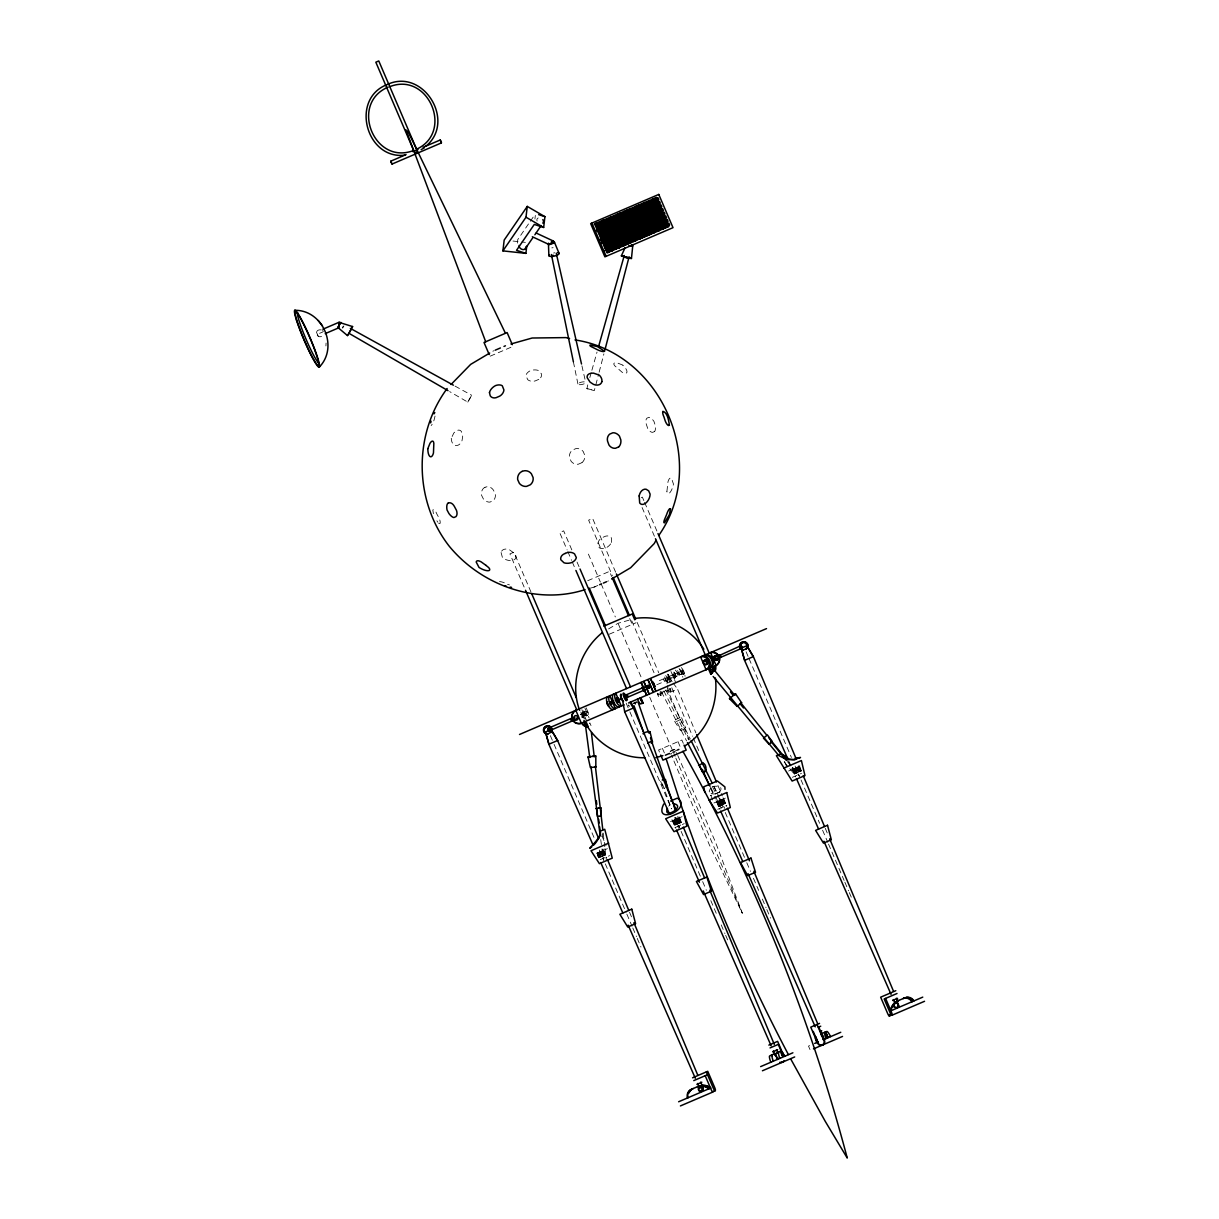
<?xml version="1.0" encoding="UTF-8"?>
<svg xmlns="http://www.w3.org/2000/svg" width="1219" height="1219" viewBox="0 0 1219 1219"><rect width="100%" height="100%" fill="white"/><g stroke="black" fill="none" stroke-linecap="round" stroke-linejoin="round"><path stroke-width="0.75" stroke-dasharray="5 3.75" d="M666.93 491.272L667.982 481.825A7.863 3.047 -88.9 0 1 671.517 478.336L673.467 484.095A8.03 2.682 -73.2 0 1 669.825 492.72A8.03 2.682 -73.2 0 1 666.854 491.272M325.915 345.937L326.082 343.042M660.226 691.219A7.024 1.539 66.8 0 1 661.079 695.074L658.61 696.14A7.024 1.539 66.8 0 0 658.214 693.779M670.496 688.522A7.024 1.539 66.8 0 1 670.892 690.868L668.423 691.935A7.024 1.539 66.8 0 0 667.57 688.08M517.374 243.13L517.801 239.533L529.29 222.772M534.928 219.024L535.339 215.428M467.806 402.118L471.662 395.261L467.806 402.118L449.643 391.604M321.283 329.892C312.14 328.688 318.205 342.112 323.523 334.356M318.357 336.566L316.376 331.979M657.254 693.306L658.214 694.891L657.864 693.261M664.37 788.663L664.203 787.885M435.046 416.075L434.132 419.824A7.817 2.148 -74.2 0 1 431.145 425.522M587.771 384.869L586.918 388.693L594.308 390.613L598.666 374.02M599.138 372.191L603.893 353.86M602.994 832.973L601.927 836.524M589.828 377.585L591.367 372.115M591.885 370.286L597.02 352.062M611.496 542.47L611.511 538.067A7.817 5.836 -47.6 0 0 605.675 536.147L602.003 537.716A7.817 6.202 -30 0 0 597.813 543.933L599.215 547.727A7.832 4.769 -27.2 0 0 605.904 547.925A7.832 4.495 -38.2 0 0 611.496 542.47M343.91 325.93L342.722 328.094M661.445 691.798L686.571 740.939M342.28 327.865L343.225 326.204M683.28 674.397A2.301 1.067 66.8 0 0 682.945 670.953A2.301 1.067 66.8 0 0 681.116 671.395A2.301 1.067 66.8 0 0 683.28 674.397L684.027 674.077A2.301 1.067 66.8 0 0 683.691 670.633A2.301 1.067 66.8 0 0 681.863 671.075L682.945 673.528L681.954 670.968L657.361 681.512M530.326 221.248L534.516 215.153M580.488 714.715L582.438 714.608L582.194 716.711M586.735 388.511L594.384 390.507M710.89 787.352L709.199 791.222L712.643 799.969M665.772 690.365L664.568 691.356M668.698 806.17L669.917 804.921M585.227 712.414C586.248 721.069 589.508 705.222 580.412 714.486M658.214 694.891L670.526 689.604L670.45 688.644M608.571 628.913L618.048 623.275L630.421 619.801M670.145 751.331L674.854 749.319L677.048 753.921M664.005 691.676L661.338 692.255M715.431 793.965L721.678 791.283L710.342 795.657M319.576 333.336L322.852 331.934M492.842 351.209L493.954 350.722M490.206 356.161L513.047 346.379M641.301 497.596L642.367 497.139L643.845 500.598M587.695 580.732L609.485 571.391L611.664 576.496M593.958 587.131L597.843 585.47M607.656 581.25L608.479 580.899M609.332 634.185L636.013 622.757M581.493 717.016L586.491 714.867M656.767 684.758L682.945 673.528M582.606 717.534L582.225 717.701A2.301 2.042 66.8 0 0 580.625 713.435A2.301 2.042 66.8 0 1 583.474 714.791A2.301 2.042 66.8 0 1 582.118 717.717M586.796 715.705A2.301 2.042 66.8 0 0 587.71 712.018A2.301 2.042 66.8 0 0 584.236 712.719A2.301 2.042 66.8 0 0 586.796 715.705L587.299 715.523M674.336 678.221A2.301 1.067 66.8 0 0 674.016 674.793A2.301 1.067 66.8 0 0 672.187 675.235A2.301 1.067 66.8 0 0 674.336 678.221L675.082 677.901A2.301 1.067 66.8 0 0 674.762 674.457A2.301 1.067 66.8 0 0 672.934 674.899A2.301 1.067 66.8 0 0 675.082 677.901M667.646 682.549A3.642 0.808 66.8 0 0 666.138 677.261A3.642 0.808 66.8 0 0 664.858 677.81A3.642 0.808 66.8 0 0 667.646 682.549L670.938 681.147A3.642 0.808 66.8 0 0 669.566 676.088A3.642 0.808 66.8 0 0 668.027 675.89A3.642 0.808 66.8 0 0 670.694 681.101M668.302 682.808L670.679 681.787M689.375 739.826L668.789 692.864L677.551 689.101L695.897 732.893M670.404 751.224L674.854 749.319M676.789 750.31L670.831 752.87L672.583 757.685M669.871 754.211L671.776 753.403M673.193 752.793L675.219 751.925M596.518 853.315L607.412 848.653M670.511 821.606L682.061 816.654M713.938 803.001L725.351 798.11M788.586 771.002L799.999 766.111M598.697 857.81L597.386 854.763L598.62 857.841L605.645 854.824M681.467 822.322L674.351 825.385L672.538 820.737M723.537 798.887L725.579 803.428L718.463 806.475L716.498 801.904M799.344 766.385L801.386 770.926L794.27 773.974L792.304 769.402M600.266 859.639L609.622 855.616M674.899 827.64L680.872 825.08M682.244 824.501L684.27 823.633M717.701 809.294L726.829 805.393M792.335 777.311L801.477 773.395M809.629 1045.612L808.502 1046.1L810.285 1050.26L811.412 1049.772M590.407 588.122L597.02 586.263M712.216 786.545C729.328 783.771 717.625 798.75 709.397 792.411M589.691 723.446L589.478 723.248M513.016 241.042L525.389 242.383M507.546 584.312L509.451 584.876M670.526 689.604L669.825 688.689M455.053 386.103L471.662 395.261M622.741 365.075L617.317 362.942A7.878 2.621 26.8 0 0 614.818 365.852L622.01 372.161A7.863 3.047 42.5 0 0 626.993 372.008L626.871 370.896A7.863 3.047 42.5 0 0 622.848 365.228M438.627 523.225L440.013 523.484A7.802 2.667 58.9 0 0 438.947 517.862L436.966 514.25A7.802 2.667 74.7 0 0 433.629 509.588L432.806 509.953L433.415 513.702M784.152 761.936L794.971 774.964M787.657 761.921L791.222 766.294M792.426 767.757L799.573 776.503M787.809 761.387L791.36 765.791M792.533 767.254L799.603 776.061M672.126 681.634C663.166 671.974 679.09 677.871 666.458 680.156L667.113 683.783M673.208 683.128L677.551 689.101M436.89 520.803L437.834 522.189M674.656 721.343L680.248 730.12M710.921 787.946L714.41 794.651M715.279 796.327L721.374 808.09M663.852 690.975L688.674 739.872M712.627 787.078L716.056 793.828M719.469 800.563L722.897 807.313M665.879 689.908L690.289 739.019M713.846 786.423L718.89 796.586M719.743 798.277L724.787 808.441M629.248 706.304L628.836 705.344M677.764 755.46L715.568 842.329L742.325 913.244L709.412 844.965L673.269 759.437M322.654 330.09L323.294 331.522M788.845 761.25L791.131 766.477M791.893 768.214L795.702 776.914M710.738 788.525L715.309 798.963M716.071 800.7L719.896 809.401M671.959 819.61L675.783 828.311M660.622 781.318L663.73 788.48M799.268 766.416L801.233 771.002M799.024 766.522L800.837 771.17M798.491 766.766L800.441 771.337M798.293 766.842L800.243 771.414M797.775 767.071L799.74 771.642M797.531 767.178L799.481 771.749M796.936 767.421L798.887 771.993M796.647 767.543L798.613 772.115M746.104 651.784L748.329 656.98M749.076 658.702L791.405 757.456M795.108 766.111L798.826 774.766M801.051 779.962L819.61 823.282M822.581 830.2L827.777 842.329M828.524 844.066L838.169 866.587M838.916 868.309L844.112 880.438M844.858 882.175L848.561 890.83M849.308 892.567L851.532 897.763M795.733 767.94L797.683 772.511M795.093 768.214L797.043 772.785M794.803 768.336L796.769 772.907M794.209 768.595L796.175 773.166M793.965 768.701L795.931 773.273M793.447 768.915L795.413 773.486M793.249 769.006L795.215 773.577M792.853 769.174L794.818 773.745M792.716 769.235L794.681 773.806M792.472 769.341L794.361 773.943M784.487 761.464L787.215 767.818M644.592 502.335L657.224 531.804M642.093 507.515L655.472 538.707M679.836 669.566L682.594 675.996M677.596 670.526L681.04 678.556M673.878 672.111L677.322 680.141M670.953 671.471L675.783 682.716M723.461 798.917L725.412 803.489M723.065 799.085L725.168 803.595M722.669 799.253L724.635 803.824M722.471 799.344L724.436 803.915M721.953 799.557L723.918 804.129M721.709 799.664L723.675 804.235M721.115 799.923L723.08 804.494M720.84 800.045L722.806 804.616M720.2 800.319L722.166 804.89M671.776 687.745L692.575 736.246M693.306 737.967L699.996 753.571M714.105 786.484L717.077 793.401M717.808 795.138L723.004 807.268M725.244 812.464L746.028 860.964M746.775 862.702L750.477 871.356M753.449 878.289L758.645 890.419M762.363 899.073L766.065 907.744M766.812 909.465L770.53 918.136M719.911 800.441L721.877 805.012M719.271 800.715L721.237 805.287M718.997 800.822L720.962 805.409M718.402 801.081L720.353 805.652M718.159 801.188L720.109 805.759M669.658 688.613L670.846 691.371M717.641 801.416L719.606 805.988M717.442 801.492L719.393 806.064M717.046 801.66L719.012 806.231M716.909 801.721L718.86 806.292M667.189 689.664L668.378 692.422M615.641 572.199L592.617 518.456L588.625 520.163L612.395 575.642M637.187 622.467L658.748 672.751M631.716 620.715L654.009 672.72M629.69 618.536L632.189 624.387M683.31 743.392L681.863 740.024L658.58 750.005L660.744 755.049M659.845 692.819L661.033 695.577M678.023 741.67L680.187 746.729M657.376 693.87L658.565 696.628M588.396 554.112L600.373 582.042M601.119 583.794L615.336 616.951M618.323 623.93L642.261 679.791M649.727 697.192L675.082 756.359M675.829 758.096L742.203 912.955M662.42 748.359L664.584 753.403M571.833 549.937L563.666 530.859L559.673 532.566L567.109 549.906M577.044 562.066L579.269 567.262M567.856 551.643L571.559 560.313M572.305 562.05L576.023 570.705M679.501 817.751L681.375 822.368L679.349 817.827M678.953 817.995L681.055 822.505M678.556 818.162L680.522 822.734M678.358 818.239L680.324 822.825M677.84 818.467L679.806 823.038M677.596 818.574L679.562 823.145M677.002 818.833L678.968 823.404M676.728 818.939L678.693 823.526M676.088 819.214L678.054 823.8M626.185 703.18L629.156 710.113M629.903 711.835L671.471 808.852M675.189 817.507L679.638 827.899L675.859 817.218M681.131 831.373L701.915 879.874M702.662 881.611L706.365 890.266M710.829 900.658L717.503 916.246M721.221 924.916L724.924 933.571M725.671 935.308L727.895 940.504M675.798 819.336L677.764 823.922M675.158 819.61L677.124 824.196M674.884 819.732L676.85 824.303M674.29 819.991L676.255 824.562M674.046 820.097L675.996 824.669M673.528 820.311L675.494 824.882M673.33 820.402L675.28 824.973M672.934 820.57L674.899 825.141M672.797 820.631L674.747 825.202M586.156 707.812L589.6 715.843M584.968 708.315L589.112 717.961M589.813 722.821L591.002 725.595M583.718 710.753L586.476 717.183M581.859 709.656L586.674 720.901M530.996 592.053L513.915 552.192L509.923 553.898L524.779 588.564M580.808 712.003L583.566 718.433M601.957 835.929L606.056 845.468M603.527 850.313L605.569 854.854M605.249 854.991L603.283 850.42L605.096 855.052M602.75 850.649L604.715 855.22M602.552 850.74L604.502 855.311M602.034 850.953L603.999 855.525M601.79 851.06L603.74 855.631M601.196 851.319L603.146 855.89M600.906 851.441L602.872 856.012M600.266 851.715L602.232 856.287M550.363 735.667L553.335 742.6M554.081 744.337L594.171 837.88M599.367 850.009L603.832 860.401M605.31 863.86L626.094 912.361M626.84 914.098L632.036 926.227M632.783 927.964L636.501 936.619M637.232 938.356L640.95 947.011M599.352 852.111L601.302 856.683M599.078 852.233L601.028 856.805M598.468 852.477L600.434 857.064M598.224 852.584L600.19 857.17M597.721 852.812L599.672 857.384M597.508 852.904L599.474 857.475M597.112 853.071L598.94 857.704M798.856 765.227L801.782 772.236M825.263 828.295L827.472 833.552M717.9 785.463L722.303 795.961M723.035 797.714L726.707 806.475M678.922 816.623L681.863 823.633M603.115 849.125L606.788 857.886M629.522 912.193L632.463 919.202M681.619 717.732L685.428 727.453M662.374 783.832L671.425 808.715M674.656 817.599L678.526 828.265M677.551 816.608L680.629 825.553M581.92 365.837L585.699 382.416M573.402 361.906L577.958 384.122M667.448 685.596L668.789 692.864M600.723 839.601L601.729 847.068M601.973 848.927L603.481 860.126M602.415 849.186L603.588 858.526M603.253 833.583L604.792 846.672M605.005 848.531L606.315 859.761M629.111 706.243A7.024 1.539 66.8 0 1 628.349 704.887M585.196 719.088A7.024 6.217 66.8 0 1 581.189 712.018M584.998 717.641A7.024 6.217 66.8 0 1 582.621 709.869M684.027 674.077A2.301 1.067 66.8 0 1 681.863 671.075M674.092 672.202A7.024 3.261 66.8 0 1 676.85 679.806M675.341 670.13A7.024 3.261 66.8 0 1 678.953 677.368M679.059 668.545A7.024 3.261 66.8 0 1 682.792 677.261M681.299 667.585A7.024 3.261 66.8 0 1 685.032 676.301M667.662 682.488A4.129 0.914 66.8 0 1 664.919 676.575A4.129 0.914 66.8 0 1 666.58 676.804A4.129 0.914 66.8 0 1 668.454 682.594M670.404 681.756A4.129 0.914 66.8 0 1 668.439 678.846A4.129 0.914 66.8 0 1 667.22 674.869M667.418 674.183A4.129 0.914 66.8 0 1 669.444 676.652A4.129 0.914 66.8 0 1 670.877 681.101M553.076 247.609A2.499 0.762 -12.3 0 1 551.811 247.884M553.594 253.019A5.226 1.585 -12.2 0 1 554.919 252.775M499.5 581.661A7.817 2.148 27.8 0 1 505.672 583.429M537.107 221.066A3.566 2.667 34.4 0 1 538.188 217.942M679.044 672.964C681.573 677.916 682.853 668.515 679.044 672.964C681.177 677.916 674.061 672.492 679.09 672.934M501.085 552.527L502.396 557.418A8.03 4.906 16.9 0 0 509.649 560.527A7.878 4.815 16.9 0 0 515.987 555.971L514.311 553.304L509.451 549.769A7.863 5.577 34.1 0 0 501.634 551.14L501.085 552.527M451.304 438.261L451.289 438.566A8.045 5.714 -80.5 0 0 454.199 444.905L455.586 445.468A7.863 5.577 -80.5 0 0 461.971 440.76L462.702 436.707L461.483 431.572A7.878 4.815 -63.3 0 0 453.818 433.019L451.304 438.261M663.608 679.273C664.66 684.408 666.945 676.911 663.608 679.273M582.865 713.633C583.215 718.25 585.806 713.374 582.865 713.633M673.513 674.716L674.899 676.956L673.513 674.716M654.649 431.496L652.637 432.349A7.802 4.952 76.4 0 1 647.685 428.387L646.39 424.486A7.802 4.952 57.2 0 1 646.939 418.163L648.95 417.309A7.802 3.246 58.6 0 1 653.902 421.271L655.197 425.172A7.802 3.246 75 0 1 654.649 431.496M485.025 487.28L483.653 488.149A7.802 5.943 78.3 0 0 481.505 495.158L483.318 498.83A7.802 5.943 55.3 0 0 489.87 502.121L493.055 500.75A7.802 7.024 49.5 0 0 495.204 493.741L493.39 490.068A7.802 7.024 84.1 0 0 486.838 486.792L485.025 487.28M581.966 462.641L578.294 464.226A7.802 7.695 -58 0 1 571.071 461.224L569.547 457.43A7.802 7.695 11.6 0 1 572.351 450.131L576.023 448.562A7.802 7.253 46.1 0 1 583.246 451.548L584.77 455.357A7.802 7.253 87.5 0 1 581.966 462.641M538.813 379.368L535.141 380.953A7.817 6.202 -16.4 0 1 527.751 379.703L525.892 375.65A7.832 4.769 -19.2 0 1 530.356 370.667A7.832 4.495 -8.2 0 1 538.173 370.393L541.449 373.822A7.817 5.836 1.2 0 1 538.813 379.383M676.103 721.45A3.916 1.082 -26.9 0 0 681.665 718.021A3.916 1.082 -26.9 0 0 676.667 719.119A3.916 1.082 -26.9 0 0 676.103 721.45M681.33 730.211A2.91 0.808 -26.9 0 0 685.444 727.667A2.91 0.808 -26.9 0 0 681.741 728.474A2.91 0.808 -26.9 0 0 681.33 730.211M583.84 712.886A2.301 2.042 66.8 0 0 586.415 715.873A2.301 2.042 66.8 0 0 587.329 712.186A2.301 2.042 66.8 0 0 583.84 712.886M579.299 384.701A3.962 1.204 -12.2 0 0 585.653 382.751A3.962 1.204 -12.2 0 0 580.549 382.37A3.962 1.204 -12.2 0 0 579.299 384.701"/><path stroke-width="1.5" d="M612.502 702.616C611.725 706.898 607.184 701.199 611.618 701.55M427.823 448.622L430.017 443.228A7.878 2.621 -73.2 0 1 433.842 443.411L433.461 452.98A7.863 3.047 -88.9 0 1 429.911 456.47L429.195 455.616A7.863 3.047 -88.9 0 1 427.869 448.805M392.076 164.001L390.689 161.228L392.015 164.077L441.385 142.913L441.354 142.059L440.227 140.002L423.1 147.286M627.937 258.199L631.457 258.474L632.737 245.933L631.122 245.156M705.192 1075.707L711.027 1089.298A3.489 0.762 66.8 0 0 713.13 1091.782L715.431 1089.908A3.489 0.762 66.8 0 0 714.761 1087.698L707.736 1071.303L692.56 1077.809M525.892 253.369L502.914 250.885L504.178 240.082L527.263 206.407L544.923 216.677L543.659 227.465L534.288 224.433L516.536 250.322L525.892 253.369L526.745 246.162M502.914 250.885L525.998 217.211L527.263 206.407M338.897 323.766L339.232 322.197L338.973 327.728L325.229 333.625M340.253 322.73L352.657 326.585L347.567 335.606L347.705 334.524M351.24 329.023L349.259 332.772M536.192 233.042L553.426 241.072L549.921 244.501M702.19 1089.161L701.474 1090.319M711.393 658.351L712.475 660.866L742.173 648.142L742.051 646.695L741.091 645.613L711.759 658.946M347.43 335.545L337.678 327.332M340.756 322.319L337.709 327.591M577.227 718.311L577.136 717.26M662.267 780.023L665.361 779.49L664.888 780.389M665.483 779.642L667.372 787.52M430.673 422.902L431.038 421.149M654.1 686.891L653.125 684.362M649.925 686.937L647.746 687.866M604.853 350.203L629.111 256.752M598.559 346.607L624.28 255.487M663.745 803.961C652.835 826.406 693.443 808.487 677.383 798.11L670.557 801.035M599.276 837.072L597.34 840.44M626.642 257.879L621.37 255.853L625.103 247.655M574.758 717.168L574.698 718.54M611.968 701.397L613.843 700.91M702.647 771.795C707.66 774.248 706.837 761.86 701.656 763.17M667.494 808.426C662.313 820.737 687.806 805.165 672.842 803.671M447.114 388.526C413.134 434.528 413.972 500.887 449.08 546.021C480.941 585.074 536.36 605.447 585.09 589.615M656.051 540.307L654.207 543.583L630.65 567.734L611.648 579.025M658.793 535.4C709.367 463.433 662.008 352.916 575.018 339.918M817.004 1024.463L824.044 1040.858A3.489 3.413 66.8 0 1 823.937 1043.403L822.916 1044.729A3.489 3.413 66.8 0 1 817.797 1043.54L810.757 1027.145L819.534 1023.396M818.741 1027.053L824.562 1040.645A3.489 3.413 66.8 0 1 824.471 1043.174L822.916 1044.729M600.022 835.609L600.632 834.619M713.45 669.033L734.752 695.348M738.211 705.679L737.084 706.395L729.48 698.7L735.468 693.763L741.609 702.738L740.482 703.851M735.56 693.763L734.051 695.257M737.084 706.395L741.609 702.738M769.814 743.605L769.021 744.108L763.49 738.196L767.421 734.966L772.176 741.548L771.002 742.661M769.021 744.108L772.176 741.548M434.01 413.866L434.817 412.571M338.653 326.281L340.391 322.898L339.735 323.584M715.02 670.404L715.111 668.728L713.557 668.18M525.465 248.478L532.764 237.812M534.867 234.764L541.129 225.622M440.227 140.002L441.385 142.913M594.735 844.005L596.899 841.201M319.256 367.117C338.989 347.065 322.761 309.702 294.708 310.327M725 789.379L724.894 786.88L717.366 780.968L703.744 786.819L704.795 792.441M621.37 255.853L631.457 258.474M351.788 327.301L352.535 326.509M577.09 718.646L575.871 719.286M632.737 245.933L631.899 246.025M614.163 702.799L612.197 702.738M698.959 764.694L702.571 772.145M622.223 699.356L620.151 699.34L620.943 697.161M425.705 146.371C456.455 121.702 423.404 67.411 387.154 84.553C349.716 98.983 366.264 160.359 405.317 155.103M451.03 384.503L470.671 364.374L489.672 353.083M602.262 632.661C579.833 650.809 569.395 682.99 579.65 710.357M708.422 668.728L710.784 674.244L711.622 673.421A7.024 6.842 66.8 0 0 712.704 666.884M593.379 845.331L594.171 844.538M741.091 645.613L741.076 646.725M592.708 756.146L595.801 755.993L595.847 766.934L590.377 767.543L588.03 756.984L590.697 756.405M595.725 756.07L588.03 756.984M598.94 807.968L600.845 807.831L601.226 816.029L597.401 816.456L596.502 808.319M600.967 807.862L595.862 808.517M704.704 661.353L706.685 661.582L706.426 663.441M717.031 658.778L715.081 658.9M633.545 703.409L636.79 702.022M825.278 1033.27L827.015 1037.521L826.68 1035.358M731.004 697.725L729.48 698.7M712.932 669.261L714.38 670.084M572.077 718.052L548.078 728.352L547.727 729.998L549.159 730.867L573.159 720.581M549.159 730.867L549.617 729.572M626.2 696.75L627.45 697.314L649.316 687.943L650.047 686.129L648.234 685.413L626.368 694.784L625.911 696.095M627.45 697.314L627.815 695.668L626.368 694.784M551.765 241.804L553.548 241.194M388.221 87.082C349.183 103.417 374.05 165.784 413.531 150.516M416.715 149.16C454.108 131.759 428.296 71.525 389.912 86.61M421.149 149.663L424.395 147.728M684.545 746.089C707.188 732.116 718.616 704.003 715.37 677.947M648.234 685.413L647.396 686.891M691.783 1089.146L689.756 1090.243A7.268 7.085 66.8 0 0 687.47 1097.969L688.034 1097.74A7.268 7.085 66.8 0 1 690.32 1090.015M693.245 1088.521L691.798 1089.375A7.268 7.085 66.8 0 0 690.792 1090.365M591.794 846.87C583.535 853.163 602.78 837.255 600.281 831.16L604.731 829.255L612.258 858.146L599.413 863.661L591.017 850.725L608.677 843.152M390.857 161.152L406.079 154.584M412.891 151.659L417.995 149.465M414.689 152.847L417.233 151.765M322.913 329.191L339.232 322.197M594.308 224.083L597.28 222.803L609.698 251.8L607.138 252.897L594.72 223.9M619.907 213.112L621.172 212.563L633.59 241.56M662.542 221.081L653.034 198.91L654.298 198.362L666.717 227.359L661.094 229.766L648.843 200.708L649.925 200.236L662.359 229.233M595.07 224.707L657.97 197.737L658.748 199.55L595.847 226.521M596.624 228.334L659.525 201.364L660.302 203.177L596.137 230.681M598.163 231.96L661.079 204.99L661.856 206.803L598.94 233.758M599.718 235.572L662.633 208.617L663.41 210.43L600.495 237.385M600.007 239.747L664.187 212.243L664.964 214.041L602.049 241.012M601.561 243.358L665.742 215.854L666.519 217.668L603.603 244.638M604.38 246.451L667.296 219.481L668.073 221.294L605.157 248.265M604.67 250.611L668.85 223.107L669.627 224.921L606.712 251.876M628.471 243.754L631.655 242.383L619.222 213.401L616.357 214.635L628.775 243.617M656.782 231.61L660.18 230.162L647.761 201.165L646.497 201.714L658.915 230.696M667.677 226.947L668.941 226.399L656.523 197.417L655.258 197.95L666.945 225.241M495.173 350.203L500.399 347.964M503.98 346.425L505.443 345.8M599.611 584.693L601.516 583.886M603.375 583.093L606.559 581.722M603.877 626.139L632.25 613.98L634.764 619.831M519.507 734.478L766.522 628.608M545.655 731.933L548.657 730.653M549.373 730.333L551.11 729.602M624.814 697.999L625.85 697.558M788.068 759.513L744.596 660.363L741.198 648.127L746.287 645.948M580.549 723.537L624.143 704.841M628.562 702.952L716.498 665.254M640.859 697.679L643.221 703.211L640.356 703.957A7.024 1.539 66.8 0 1 637.43 699.157M710.784 674.244L712.17 673.178A7.024 6.842 66.8 0 0 713.252 666.656M593.104 845.148L548.855 744.26L557.632 740.497L598.712 838.611M669.673 814.399L624.677 711.759L633.438 708.01L675.996 809.614M744.596 660.363L753.372 656.599L795.916 758.218M665.361 755.216L669.536 753.418M677.322 750.081L678.892 749.411M783.726 768.138L801.401 760.565L804.967 775.558L792.121 781.059L776.381 755.673L780.83 753.769L785.478 756.085M768.854 1045.11L777.615 1041.361L783.939 1056.111M895.813 990.697L880.651 997.188L887.676 1013.583A3.489 0.762 66.8 0 0 888.803 1015.595L891.759 1015.229A3.489 0.762 66.8 0 0 891.942 1013.538M693.763 1080.613L706.609 1075.112M770.042 1047.913L778.286 1044.393L782.659 1054.572M818.315 1027.236L820.737 1026.2M897.016 993.5L884.171 999.001L890.007 1012.593A3.489 0.762 66.8 0 0 891.119 1014.604L891.759 1015.229M696.887 1084.361L701.839 1082.243M772.694 1051.86L777.646 1049.742M820.021 1031.579L821.758 1030.832M892.628 1000.464L897.58 998.346M691.219 1089.39L699.523 1085.839M825.751 1038.71A12.327 2.712 66.8 0 1 825.202 1031.975L827.046 1031.411A7.268 1.6 66.8 0 1 830.55 1036.653M890.556 1010.932A12.327 12.022 66.8 0 1 896.818 1001.271L905.123 997.706M776.457 1057.924L777.615 1057.422M678.633 1101.763L710.875 1087.942A12.327 12.022 66.8 0 0 701.458 1085.367M760.641 1066.61L792.899 1052.789M814.688 1043.449L818.345 1041.879M823.282 1039.777L840.76 1032.28M890.51 1010.947L922.768 997.127M888.803 1015.595L891.119 1014.604M779.764 1062.328L781.973 1062.282A3.489 3.413 66.8 0 0 784.107 1061.018M680.415 1105.923L712.673 1092.102M762.424 1070.77L794.681 1056.949M813.469 1048.889L842.542 1036.44M892.293 1015.107L924.551 1001.287M700.209 1087.881L701.55 1087.942M903.645 998.346L906.753 997.249A7.268 7.085 66.8 0 1 913.93 1000.921L913.366 1001.149A7.268 7.085 66.8 0 0 906.205 997.477M903.096 998.574L904.727 998.117A7.268 7.085 66.8 0 1 911.888 1001.789L912.452 1001.546A7.268 7.085 66.8 0 0 905.275 997.873M649.316 687.943L647.929 687.79M510.913 343.987L532.185 338.013L565.936 337.602L569.563 338.532M655.822 757.624L662.892 755.628M705.009 770.332L706.167 770.286M548.078 728.352L549.114 728.642M666.016 787.108L667.57 787.154M628.455 257.849L624.174 256.493L627.099 257.636M553.548 255.365L552.466 255.411M600.327 815.968L601.424 815.938M795.108 758.233L800.517 757.471L794.666 759.513L787.108 759.681L777.752 755.094M595.192 766.797L596.152 766.812M635.724 618.323C661.78 615.092 689.863 626.551 703.835 649.209M644.805 757.746C619.724 758.294 595.055 742.828 583.947 720.414M549.937 243.739L553.213 243.008L552.969 242.032M795.855 758.538C797.226 762.408 773.516 755.018 787.642 757.593M630.025 246.025L628.775 245.75M510.121 587.086L511.614 587.39M504.346 585.684L506.357 586.202M538.676 214.651L544.923 216.677M532.337 236.745L549.281 244.638M350.356 328.383L453.392 385.189M649.392 685.672L648.02 685.505L647.213 686.967M349.503 333.625L447.998 390.659M525.998 217.211L543.659 227.465M698.563 765.471L703.134 763.094M643.221 703.211L642.824 702.906A7.024 1.539 66.8 0 1 639.899 698.091M571.086 718.92L571.513 721.237L571.604 719.759M584.358 725.549C589.6 726.951 583.368 720.139 584.358 725.549A7.024 6.842 66.8 0 1 582.133 722.852M720.581 655.152L719.774 654.801L719.819 655.852M713.161 676.484L778.133 754.698M730.471 691.95L732.863 694.86M740.009 703.607L743.575 707.98M770.972 741.518L786.468 760.473M740.649 702.677L766.583 734.966M768.945 737.906L786.636 759.909M322.471 325.854L318.205 320.49M816.06 1038.085C813.469 1036.729 818.924 1045.384 816.806 1039.274M817.416 1040.371L816.943 1039.609M643.068 686.632L643.769 688.171M720.094 656.492L720.962 657.239L721.115 656.416M817.355 1040.782L816.593 1039.03M753.372 656.599L747.78 647.259L753.266 656.645M557.632 740.497L552.039 731.156L557.525 740.543M682.884 751.3C754.576 879.204 809.721 1016.311 847.251 1158.05L825.248 1121.343L791.009 1059.479M782.08 1053.78L781.516 1053.048L781.912 1054.846M632.143 245.141L632.28 245.4A3.078 0.99 10.9 0 1 632.052 245.827M788.373 1054.557C747.308 976.617 712.399 895.477 683.539 812.265M644.668 690.503L641.103 682.366L643.175 687.181M687.44 742.615L710.052 786.255M825.964 1035.739L826.665 1036.668L826.589 1035.693M691.127 740.71L712.155 783.04M782.385 1053.947C779.231 1048.447 783.131 1059.646 782.811 1055.044M407.756 130.921L505.458 333.29M643.647 690.503L644.013 691.219L643.282 689.238M653.018 684.225L652.455 683.204M643.038 688.674L642.23 686.983L642.962 688.979M796.464 778.651L818.589 829.088M823.922 841.262L891.043 994.338M893.329 999.565L894.853 1003.039M702.342 769.387L709.214 785.051M720.658 811.138L742.767 861.589M748.116 873.764L815.237 1026.84M676.545 830.048L699.416 882.236M703.241 890.937L771.124 1045.75M773.41 1050.961L775.695 1056.187M600.723 862.549L622.848 912.985M628.181 925.16L695.302 1078.236M697.588 1083.462L699.127 1086.937M655.411 197.889L667.829 226.886M653.186 198.849L665.62 227.831M664.523 228.303L652.104 199.306L651.022 199.779L663.441 228.761M651.571 201.562L658.885 218.612M661.079 223.717L663.258 228.837M646.679 201.638L659.113 230.62M658.047 231.077L645.613 202.095L644.363 202.628L655.319 228.212M644.561 202.537L656.98 231.534M654.862 232.448L642.428 203.451L643.495 202.994L655.913 231.991L652.531 233.438L648.874 224.921M642.962 205.249L650.276 222.3M652.47 227.42L654.649 232.524M653.795 232.905L641.362 203.908L640.325 204.35L652.744 233.347M641.575 207.855L646.679 219.801M638.253 205.249L650.672 234.231M650.443 234.338L638.025 205.341L639.289 204.807L651.708 233.789L644.257 236.989L639.152 225.043M649.636 234.688L637.202 205.691L635.952 206.24L645.445 228.395M636.166 206.133L648.599 235.13M647.563 235.572L635.129 206.575L634.124 207.017L646.542 235.998M634.596 208.83L641.91 225.881M644.104 231L646.299 236.105M645.521 236.44L633.103 207.459L632.082 207.885L644.516 236.882M633.301 211.405L636.958 219.938M630.055 208.754L642.474 237.751M639.305 231.031L629.812 208.86L631.076 208.327L643.495 237.309L638.497 239.457L626.063 210.46L629.05 209.196L641.468 238.177M640.767 234.444L642.23 237.857M628.059 209.622L640.478 238.604M627.785 209.729L629.248 213.142M630.711 216.555L635.83 228.486M638.009 233.606L640.204 238.726M627.069 210.049L639.487 239.031M627.267 213.995L630.909 222.513M633.103 227.633L636.76 236.166M624.082 211.314L636.501 240.311M636.242 240.417L623.808 211.436L625.073 210.887L637.507 239.884L632.615 241.972L620.197 212.99M635.526 240.722L623.107 211.74L622.132 212.152L634.566 241.149M624.768 219.1L628.425 227.633M630.619 232.738L634.261 241.271M621.37 216.525L623.549 221.629M625.743 226.749L629.4 235.282M618.262 213.813L630.68 242.81M617.957 213.95L625.515 231.58M626.901 234.825L630.391 242.931M617.302 214.224L629.735 243.206M617.5 218.171L621.157 226.704M623.351 231.823L627.008 240.341M626.886 244.425L614.467 215.443L615.412 215.032L627.831 244.029L626.566 244.562L624.372 239.457M614.879 217.287L616.342 220.7M618.536 225.805L622.193 234.338M624.997 245.248L612.578 216.251L613.523 215.854L625.941 244.836L621.294 246.817L608.875 217.835L609.805 217.439L622.223 246.421M613.721 219.801L624.677 245.369M624.067 245.644L611.648 216.647L610.384 217.195L619.892 239.351M610.719 217.043L623.153 246.04M610.003 221.386L613.66 229.919M615.839 235.038L619.496 243.556M607.032 218.628L619.465 247.609M619.115 247.762L606.696 218.78L607.946 218.231L620.38 247.213L617.667 248.386L605.233 219.39L606.133 219.009L618.566 248.006M607.793 226.368L615.839 245.126M603.435 220.167L615.854 249.148M603.07 220.319L605.264 225.439M607.458 230.559L611.115 239.076M614.041 245.903L615.504 249.316L616.768 248.767L604.334 219.786L601.272 221.096L612.243 246.68M602.536 220.548L614.955 249.545L614.071 249.925L601.653 220.929M612.319 250.672L599.9 221.69L600.784 221.309L613.203 250.291L610.567 251.419L598.148 222.437M600.251 223.549L601.714 226.963M603.893 232.082L607.55 240.6M609.744 245.72L611.938 250.84M611.45 251.053L599.032 222.056L597.767 222.605L602.14 232.829M605.066 239.655L609.454 249.88M596.426 223.168L608.845 252.165M596.015 223.351L597.478 226.764M598.94 230.178L604.045 242.109M606.239 247.228L608.433 252.333M595.573 223.534L607.991 252.531M596.64 229.522L597.417 231.32M600.525 238.574L602.597 243.404M591.931 223.077L606.163 256.31M896.818 1001.271L899.348 1007.168M885.588 998.407L891.409 1011.983A3.489 0.762 66.8 0 1 891.714 1012.791M710.586 652.576L716.086 665.437M657.97 533.541L709.229 653.155M655.472 538.707L705.252 654.862M825.202 1031.975L827.731 1037.857M813.225 1031.426L818.315 1043.312M616.387 573.936L635.708 619.008M613.142 577.379L629.492 615.519M512.3 344.657L507.119 332.574L484.019 342.478L489.2 354.561M612.395 578.202L628.44 615.61M684.027 745.083L686.19 750.127L662.923 760.123L660.744 755.049M652.409 683.219C646.055 667.738 660.622 701.717 653.78 686.434M416.868 149.846L378.774 60.95L375.833 62.199L413.942 151.11M644.546 690.396L646.619 695.211L644.409 689.695M589.295 588.107L605.325 625.515M580.015 568.999L630.528 686.891M576.023 570.705L626.551 688.598M631.046 701.885L633.011 707.111A7.024 1.539 66.8 0 1 630.071 702.296M531.743 593.79L576.328 697.817M586.461 722.638L588.228 726.768L587.055 726.798A7.024 6.842 66.8 0 1 581.585 723.08M525.526 590.301L576.8 709.915M575.825 710.342L581.341 723.187A7.024 7.009 0 0 1 572.58 719.332A7.024 7.009 0 0 1 575.734 710.387M706.319 1071.912L713.344 1088.308A3.489 0.762 66.8 0 0 715.446 1090.792M803.26 775.741L824.532 826.543M829.667 838.809L893.497 991.23M896.437 998.239L897.9 1001.744M696.628 734.646L716.437 781.958M727.438 808.227L749.456 860.797M753.86 871.295L817.69 1023.716M820.616 1030.725L822.825 1035.982M683.326 827.137L704.612 877.939M709.748 890.205L774.309 1044.378M776.503 1049.635L777.981 1053.14M607.519 859.639L628.791 910.441M633.926 922.707L697.756 1075.112M700.696 1082.122L702.891 1087.378M554.462 242.246L559.094 253.43M783.436 1054.145C779.855 1047.319 784.396 1060.088 783.436 1054.145A12.327 2.712 66.8 0 1 784.67 1056.309M405.836 129.671L485.695 341.762M633.956 705.649L644.287 734.082M634.947 702.586L635.419 703.927M638.131 702.205L648.599 732.589M650.458 737.952L672.614 802.315M673.848 805.881L675.082 809.462M682.914 810.513L666.031 758.508M741.198 648.127L744.702 660.317M548.961 744.215L545.96 733.762L548.855 744.26M650.017 731.903L652.515 742.005M556.291 253.43L581.509 363.993M551.399 254.497L573.402 361.906M622.68 700.879L624.677 711.759M585.516 725.762L589.752 757.487M591.002 766.827L600.236 835.868M596.335 800.624L596.792 804.357M598.666 819.305L599.138 823.038M599.611 826.772L600.312 832.379M591.413 732.604L594.262 756.908M595.36 766.263L602.811 829.834M548.443 243.526L548.87 255.685M704.872 655.03A7.024 6.217 66.8 0 1 712.841 659.22M713.344 660.881A7.024 6.217 66.8 0 1 710.372 667.89M613.081 709.58A7.024 3.261 66.8 0 1 607.595 704.338A7.024 3.261 66.8 0 1 607.58 696.735M642.977 733.747A3.916 1.082 -19.5 0 1 648.371 731.568A3.916 1.082 -19.5 0 1 649.102 733.03M647.685 743.072A2.91 0.808 -19.5 0 1 651.845 741.731A2.91 0.808 -19.5 0 1 651.296 743.163M783.588 1061.246A3.489 3.413 66.8 0 1 781.44 1062.496M782.918 1053.597A12.327 2.712 66.8 0 0 780.175 1051.266L778.499 1052.226A7.268 1.6 66.8 0 0 779.87 1058.366M777.402 1059.433A7.268 1.6 66.8 0 1 776.031 1053.277L777.707 1052.332A12.327 2.712 66.8 0 1 778.545 1052.652M775.939 1055.867A12.327 2.712 66.8 0 0 773.623 1054.069L771.947 1055.029A7.268 1.6 66.8 0 0 773.318 1061.185M777.234 1057.65A12.327 2.712 66.8 0 1 778.118 1059.128M770.85 1062.237A7.268 1.6 66.8 0 1 769.479 1056.081L771.155 1055.136A12.327 2.712 66.8 0 1 772.328 1055.715M619.313 700.392A2.301 1.067 66.8 0 1 618.886 701.992A2.301 1.067 66.8 0 1 617.408 700.955M617.119 700.437A2.301 1.067 66.8 0 1 617.043 697.786A2.301 1.067 66.8 0 1 618.932 699.279M618.582 701.687A2.301 1.067 66.8 0 1 616.982 701.717M616.144 700.209A2.301 1.067 66.8 0 1 616.296 698.106A2.301 1.067 66.8 0 1 617.911 699.081M608.799 705.237A2.301 1.067 66.8 0 1 607.961 703.713M608.738 706.091A2.301 1.067 66.8 0 1 607.138 703.759A2.301 1.067 66.8 0 1 607.641 701.854M619.039 707.035A7.024 3.261 66.8 0 1 613.538 701.778A7.024 3.261 66.8 0 1 613.523 694.175M621.157 695.089A3.642 0.808 66.8 0 0 620.959 697.573A3.642 0.808 66.8 0 0 623.473 701.489A4.129 0.914 66.8 0 1 621.096 696.826A4.129 0.914 66.8 0 1 621.126 694.175M626.231 700.681A4.129 0.914 66.8 0 1 623.336 695.333A4.129 0.914 66.8 0 1 624.311 693.977M624.783 694.708A4.129 0.914 66.8 0 1 625.256 695.592M626.109 697.558A4.129 0.914 66.8 0 1 626.673 700.498M889.611 1014.528A3.489 0.762 66.8 0 1 889.428 1016.219M892.643 1007.336A12.327 12.022 66.8 0 1 893.009 1006.406M894.533 1003.831A12.327 12.022 66.8 0 1 895.173 1003.069M897.443 1001.134A12.327 12.022 66.8 0 1 898.296 1000.631M897.199 1001.485A12.327 12.022 66.8 0 1 898.86 1000.403M891.119 1010.688A12.327 12.022 66.8 0 1 897.382 1001.028M714.105 659.129A2.301 2.301 0 0 0 718.326 657.711A2.301 2.301 0 0 1 713.816 658.61M713.77 657.407A2.301 2.301 0 0 1 717.945 656.584A2.301 2.301 0 0 0 713.694 658.016M719.332 658.306A7.024 7.009 0 0 1 715.705 665.589M710.205 652.744A7.024 7.009 0 0 1 718.86 656.645M719.606 658.184A7.024 7.009 0 0 1 715.98 665.483M710.479 652.622A7.024 7.009 0 0 1 719.134 656.523M711.21 658.29A2.301 2.042 66.8 0 1 711.667 658.641M704.003 663.471A2.301 2.042 66.8 0 1 705.268 660.043A2.301 2.042 66.8 0 1 707.706 663.014A2.301 2.042 66.8 0 1 704.384 663.928M703.683 655.532A7.024 6.217 66.8 0 1 711.667 659.723A7.024 6.217 66.8 0 1 709.199 668.393M701.748 656.371A7.024 6.217 66.8 0 1 709.717 660.561A7.024 6.217 66.8 0 1 707.264 669.216M715.477 665.696A7.024 6.842 66.8 0 1 715.248 670.77M714.913 665.94A7.024 6.842 66.8 0 1 714.7 670.999M895.264 1007.397A2.301 2.24 66.8 0 1 894.822 1003.542A2.301 2.24 66.8 0 1 898.433 1004.822A2.301 2.24 66.8 0 1 895.828 1007.595M739.887 646.603A3.642 3.55 66.8 0 1 744.413 642.657A3.642 3.55 66.8 0 1 746.104 648.554A3.642 3.55 66.8 0 1 740.146 647.518M742.051 648.676A3.642 3.55 66.8 0 1 741.381 648.02M740.832 644.424A3.642 3.55 66.8 0 1 746.272 642.916M746.942 643.586A3.642 3.55 66.8 0 1 747.689 645.308M742.584 649.651A4.129 4.038 66.8 0 1 740.893 648.356M740.055 646.39A4.129 4.038 66.8 0 1 745.022 641.864A4.129 4.038 66.8 0 1 747.323 648.34M743.072 650.154A4.129 4.038 66.8 0 1 739.811 647.655M739.522 646.619A4.129 4.038 66.8 0 1 744.992 642.261A4.129 4.038 66.8 0 1 746.058 649.331M697.497 1086.708A12.327 12.022 66.8 0 1 708.803 1088.826M698.045 1086.464A12.327 12.022 66.8 0 1 709.367 1088.597M701.885 1085.504A12.327 12.022 66.8 0 1 710.281 1088.201M688.933 1093.108A7.268 7.085 66.8 0 1 691.234 1089.618M690.015 1091.554A7.268 7.085 66.8 0 1 690.381 1090.944M550.912 729.648A3.642 3.55 66.8 0 1 546.386 733.594A3.642 3.55 66.8 0 1 544.71 727.697A3.642 3.55 66.8 0 1 550.653 728.733M544.802 728.444A3.642 3.55 66.8 0 1 545.243 727.621M545.899 726.951A3.642 3.55 66.8 0 1 550.241 726.935M551.643 729.328A3.642 3.55 66.8 0 1 551.674 730.288M548.093 734.173A4.129 4.038 66.8 0 1 543.552 731.004A4.129 4.038 66.8 0 1 546.188 726.174A4.129 4.038 66.8 0 1 551.186 728.505M551.491 729.541A4.129 4.038 66.8 0 1 550.744 732.589M546.554 733.67A4.129 4.038 66.8 0 1 544.863 732.375M544.314 731.446A4.129 4.038 66.8 0 1 548.459 725.777A4.129 4.038 66.8 0 1 551.293 732.36M580.96 723.355A7.024 7.009 0 0 1 572.305 719.454A7.024 7.009 0 0 1 575.459 710.494M587.619 726.57A7.024 6.842 66.8 0 1 585.958 726.189M823.434 1044.5A3.489 3.413 66.8 0 1 818.802 1044.028M816.73 1042.58A12.327 2.712 66.8 0 1 815.831 1036.668M820.966 1034.581A7.268 1.6 66.8 0 1 821.819 1035.571M823.038 1038.923A12.327 2.712 66.8 0 1 822.734 1033.026L824.577 1032.463A7.268 1.6 66.8 0 1 825.324 1033.102M548.489 243.267A3.291 0.975 -11.6 0 0 548.596 243.739L549.464 243.983A2.971 0.884 -11.6 0 0 552.42 243.602L553.731 243.069A3.291 0.975 -11.6 0 0 554.31 242.032L553.441 241.773A2.971 0.884 -11.6 0 0 551.247 241.956M557.312 252.668A5.226 1.585 -12.2 0 1 558.15 254.68A5.226 1.585 -12.2 0 1 551.369 256.462A5.226 1.585 -12.2 0 1 549.358 254.756M633.316 227.313A2.499 1.752 4.8 0 1 629.583 229.431M629.37 226.947A2.499 1.752 4.8 0 1 630.452 226.505M525.709 247.061A3.566 2.667 34.4 0 1 522.372 249.484A3.566 2.667 34.4 0 1 519.142 245.43M542.821 219.618A3.566 2.667 34.4 0 1 542.775 223.123M318.692 363.11A27.747 2.88 66.8 0 1 304.933 336.596A27.747 2.88 66.8 0 1 297.649 312.552M641.026 699.34L642.2 701.748L641.026 699.34M489.459 392.594L490.221 395.779A7.817 5.836 -47.6 0 0 496.057 397.699L499.729 396.129A7.817 6.202 -30 0 0 503.919 389.912L502.274 385.768A7.832 4.769 -27.2 0 0 495.584 385.57A7.832 4.495 -38.2 0 0 489.992 391.04L489.459 392.594M709.9 670.389C711.896 675.524 713.648 666.488 709.9 670.389M639.152 495.935L639.685 502.959A8.03 4.906 -63.3 0 0 645.933 502.959A8.03 4.906 -63.3 0 0 650.108 494.106L648.66 490.846L646.085 489.23A7.863 5.577 -80.5 0 0 639.701 493.939L639.152 495.935M670.496 508.902L669.383 514.708L664.446 522.844A7.832 1.661 -59.2 0 1 664.431 519.782L666.671 514.418A7.817 2.148 -74.2 0 1 669.658 508.719L670.496 508.902M825.994 1032.996L827.838 1037.171L826.101 1032.92M653.155 682.305L654.938 686.541L653.155 682.305M669.383 425.172L668.545 425.538A7.802 2.667 74.7 0 1 665.208 420.875L663.974 416.959A7.802 2.667 58.9 0 1 662.892 411.336C667.311 412.235 668.774 420.677 669.383 425.172M601.866 381.623L601.317 383.01A7.863 5.577 34.1 0 1 593.501 384.381L590.057 382.111L587.192 377.692A7.878 4.815 16.9 0 1 593.531 373.136L599.276 375.132A8.045 5.714 34.1 0 1 601.866 381.623M604.548 351.194L603.725 351.544A7.817 2.148 27.8 0 1 597.539 349.777L592.327 347.186A7.832 1.661 12.8 0 1 590.118 345.053L597.295 346.531L604.548 351.194M448.287 503.02L447.571 503.615A7.802 3.246 75 0 0 447.023 509.938L448.958 513.565A7.802 3.246 58.6 0 0 453.91 517.526L455.921 516.673A7.802 4.952 57.2 0 0 456.47 510.35L454.535 506.723A7.802 4.952 76.4 0 0 449.582 502.761L448.287 503.02M618.688 446.901L615.504 448.272A7.802 7.024 84.1 0 1 608.951 444.981L607.55 441.141A7.802 7.024 49.5 0 1 609.683 434.132L612.867 432.775A7.802 5.943 55.3 0 1 619.42 436.052L620.837 439.907A7.802 5.943 78.3 0 1 618.688 446.901M522.174 471.342L520.498 472.362A7.802 7.253 87.5 0 0 517.679 479.646L519.385 483.379A7.802 7.253 46.1 0 0 526.608 486.366L530.28 484.796A7.802 7.695 11.6 0 0 533.084 477.513L531.393 473.78A7.802 7.695 -58 0 0 524.17 470.793L522.174 471.342M565.22 553.426L563.468 554.234A7.817 5.836 1.2 0 0 560.831 559.78L564.031 562.812A7.832 4.495 -8.2 0 0 571.848 562.523A7.832 4.769 -19.2 0 0 576.328 557.54L574.545 553.914A7.817 6.202 -16.4 0 0 567.14 552.664L565.22 553.426M658.763 194.43L590.666 223.626L604.898 256.843L673.01 227.663L658.763 194.43M683.326 811.168L665.665 818.741L674.046 831.663L686.891 826.162L683.326 811.168M726.753 792.548L709.092 800.121L717.488 813.043L730.333 807.542L726.753 792.548M631.777 909.161L619.861 914.265L627.739 927.034L635.602 923.667L631.777 909.161M706.852 876.994L696.415 881.459L703.546 894.548L711.408 891.18L706.852 876.994M750.965 858.085L740.527 862.549L747.658 875.638L755.521 872.271L750.965 858.085M827.518 825.263L815.602 830.383L823.48 843.137L831.328 839.769L827.518 825.263M486.061 565.418L481.17 561.883A7.863 3.047 42.5 0 0 476.202 562.05L479.021 567.429A8.03 2.682 26.8 0 0 486.244 570.553A7.878 2.621 26.8 0 0 488.743 567.643L486.061 565.418M648.02 679.791L653.323 692.346L648.02 679.791M643.83 681.573L649.148 694.129L643.83 681.573M706.075 669.734L700.575 656.873A7.024 6.217 66.8 0 1 708.544 661.064A7.024 6.217 66.8 0 1 706.075 669.734M621.279 706.075L615.763 693.215A7.024 3.261 66.8 0 0 615.778 700.818A7.024 3.261 66.8 0 0 621.279 706.075M615.321 708.62L609.82 695.775A7.024 3.261 66.8 0 0 609.835 703.378A7.024 3.261 66.8 0 0 615.321 708.62M623.976 695.333A3.642 0.808 66.8 0 0 626.764 700.072A3.642 0.808 66.8 0 0 625.24 694.784A3.642 0.808 66.8 0 0 623.976 695.333M703.226 661.917A2.301 2.042 66.8 0 0 706.045 664.629A2.301 2.042 66.8 0 0 706.593 660.82A2.301 2.042 66.8 0 0 703.226 661.917M893.847 1004.959A2.301 2.24 66.8 0 0 896.803 1007.595A2.301 2.24 66.8 0 0 897.534 1003.709A2.301 2.24 66.8 0 0 893.847 1004.959M698.502 1088.476A2.301 2.24 66.8 0 0 701.169 1091.416A2.301 2.24 66.8 0 0 702.296 1087.638A2.301 2.24 66.8 0 0 698.502 1088.476M698.685 1088.399A2.301 2.24 66.8 0 0 701.352 1091.34A2.301 2.24 66.8 0 0 702.479 1087.561A2.301 2.24 66.8 0 0 698.685 1088.399M574.728 719.835A2.301 2.301 0 0 0 578.248 717.991A2.301 2.301 0 0 0 574.88 715.858A2.301 2.301 0 0 0 574.728 719.835M296.476 320.17A30.947 3.215 66.8 0 0 318.174 366.721A30.947 3.215 66.8 0 0 306.289 329.298A30.947 3.215 66.8 0 0 296.476 320.17M297.101 321.267A29.119 3.017 66.8 0 0 317.519 365.06A29.119 3.017 66.8 0 0 306.335 329.861A29.119 3.017 66.8 0 0 297.101 321.267"/></g></svg>
